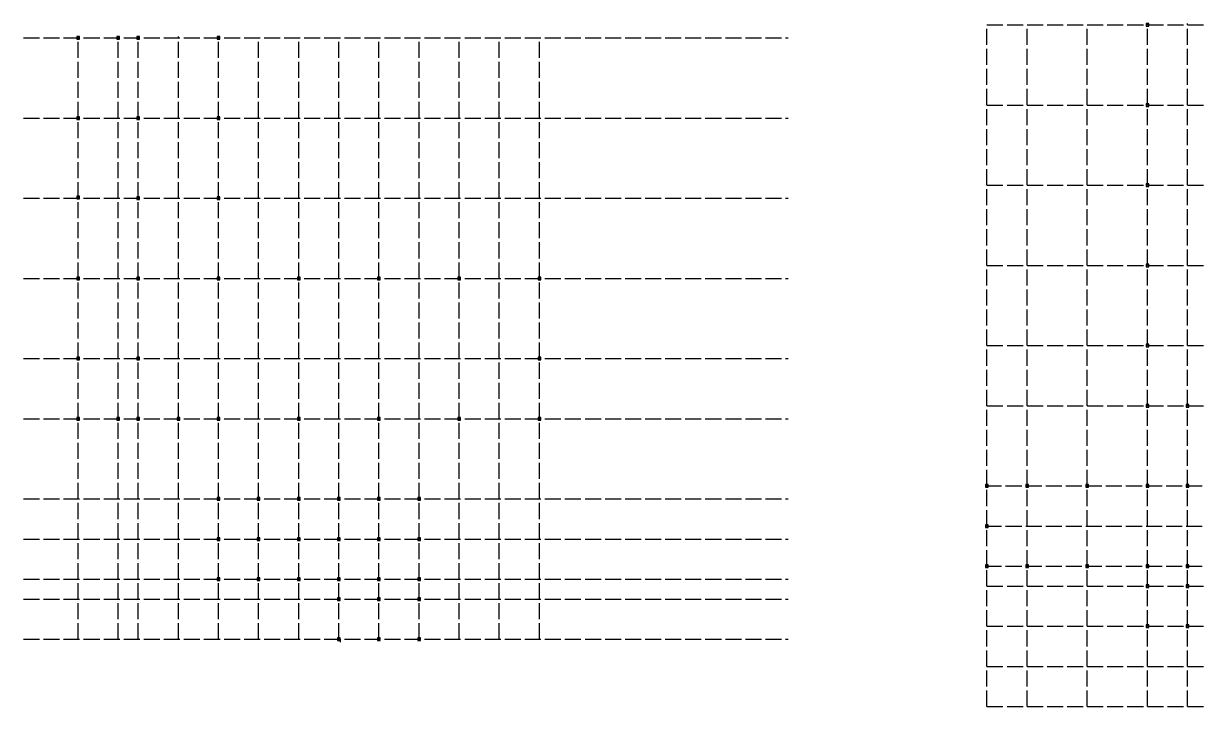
# Model space of a CAD drawing. Header units: millimetres. Extents: x -1544140 to 7445918, y -1294905 to 2019878.
# Drawn here: x 1994506 to 2170134, y -335068 to -232868 of the extents above; entities that cross this region are included whole.
import ezdxf

# ---------------------------------------------------------------- set-up
doc = ezdxf.new("R2010")
doc.units = ezdxf.units.MM
doc.header["$MEASUREMENT"] = 0
doc.linetypes.add('ACAD_ISO02W100', pattern=[15, 12, -3])

msp = doc.modelspace()

# ---------------------------------------------------------------- linework, layer by layer
at = {"color": 9, "linetype": 'ACAD_ISO02W100', "ltscale": 200, "true_color": 0xc4c4c5}
for p, q in [((2138634, -335067.9), (2138634, -233067.9)), ((2138634, -233067.9), (2231634, -233067.9)), ((2144634, -335067.9), (2144634, -233067.9)), ((2153634, -335067.9), (2153634, -233067.9)), ((2162634, -335067.9), (2162634, -232867.9)), ((2168634, -335067.9), (2168634, -232867.9)), ((1994505.9, -235013.8), (2108906.5, -235013.8)), ((2002681.9, -325013.8), (2002681.9, -234813.8)), ((2008681.9, -325013.8), (2008681.9, -234813.8)), ((2011681.9, -325013.8), (2011681.9, -234813.8)), ((2017681.9, -325013.8), (2017681.9, -234813.8)), ((2023681.9, -325013.8), (2023681.9, -234813.8)), ((2029681.9, -325013.8), (2029681.9, -235013.8)), ((2035681.9, -325013.8), (2035681.9, -235013.8)), ((2041681.9, -325013.8), (2041681.9, -235013.8)), ((2047681.9, -325013.8), (2047681.9, -235013.8)), ((2053681.9, -325013.8), (2053681.9, -235013.8)), ((2059681.9, -325013.8), (2059681.9, -235013.8)), ((2065681.9, -325013.8), (2065681.9, -235013.8)), ((2071681.9, -325013.8), (2071681.9, -235013.8)), ((2138634, -245067.9), (2231634, -245067.9)), ((1994505.9, -247013.8), (2108906.5, -247013.8)), ((2138634, -257067.9), (2231634, -257067.9)), ((1994505.9, -259013.8), (2108906.5, -259013.8)), ((2138634, -269067.9), (2231834, -269067.9)), ((1994505.9, -271013.8), (2108906.5, -271013.8)), ((2138634, -281067.9), (2231834, -281067.9)), ((1994505.9, -283013.8), (2108906.5, -283013.8)), ((2138634, -290067.9), (2231834, -290067.9)), ((1994505.9, -292013.8), (2108906.5, -292013.8)), ((2138434, -302067.9), (2231634, -302067.9)), ((1994505.9, -304013.8), (2108906.5, -304013.8)), ((2138434, -308067.9), (2231634, -308067.9)), ((1994505.9, -310013.8), (2108906.5, -310013.8)), ((2138434, -314067.9), (2231634, -314067.9)), ((1994505.9, -316013.8), (2108906.5, -316013.8)), ((2138634, -317067.9), (2231634, -317067.9)), ((1994505.9, -319013.8), (2108906.5, -319013.8)), ((2138634, -323067.9), (2231634, -323067.9)), ((1994505.9, -325013.8), (2108906.5, -325013.8)), ((2138634, -329067.9), (2231634, -329067.9)), ((2138634, -335067.9), (2231634, -335067.9))]:
    msp.add_line(p, q, dxfattribs=at)
msp.add_line((2041881.9, -325013.8), (2041881.9, -325413.8))
for points in [[(2162434, -233267.9), (2162834, -233267.9), (2162834, -232867.9), (2162434, -232867.9)], [(2002481.9, -235213.8), (2002881.9, -235213.8), (2002881.9, -234813.8), (2002481.9, -234813.8)], [(2008481.9, -235213.8), (2008881.9, -235213.8), (2008881.9, -234813.8), (2008481.9, -234813.8)], [(2011481.9, -235213.8), (2011881.9, -235213.8), (2011881.9, -234813.8), (2011481.9, -234813.8)], [(2023481.9, -235213.8), (2023881.9, -235213.8), (2023881.9, -234813.8), (2023481.9, -234813.8)], [(2162434, -245267.9), (2162834, -245267.9), (2162834, -244867.9), (2162434, -244867.9)], [(2002481.9, -247213.8), (2002881.9, -247213.8), (2002881.9, -246813.8), (2002481.9, -246813.8)], [(2011481.9, -247213.8), (2011881.9, -247213.8), (2011881.9, -246813.8), (2011481.9, -246813.8)], [(2023481.9, -247213.8), (2023881.9, -247213.8), (2023881.9, -246813.8), (2023481.9, -246813.8)], [(2162434, -257267.9), (2162834, -257267.9), (2162834, -256867.9), (2162434, -256867.9)], [(2002481.9, -259087.7), (2002881.9, -259087.7), (2002881.9, -258687.7), (2002481.9, -258687.7)], [(2011481.9, -259213.8), (2011881.9, -259213.8), (2011881.9, -258813.8), (2011481.9, -258813.8)], [(2023481.9, -259213.8), (2023881.9, -259213.8), (2023881.9, -258813.8), (2023481.9, -258813.8)], [(2162434, -269267.9), (2162834, -269267.9), (2162834, -268867.9), (2162434, -268867.9)], [(2002481.9, -271213.8), (2002881.9, -271213.8), (2002881.9, -270813.8), (2002481.9, -270813.8)], [(2011481.9, -271213.8), (2011881.9, -271213.8), (2011881.9, -270813.8), (2011481.9, -270813.8)], [(2023481.9, -271213.8), (2023881.9, -271213.8), (2023881.9, -270813.8), (2023481.9, -270813.8)], [(2035481.9, -271213.8), (2035881.9, -271213.8), (2035881.9, -270813.8), (2035481.9, -270813.8)], [(2047481.9, -271213.8), (2047881.9, -271213.8), (2047881.9, -270813.8), (2047481.9, -270813.8)], [(2059481.9, -271213.8), (2059881.9, -271213.8), (2059881.9, -270813.8), (2059481.9, -270813.8)], [(2071481.9, -271213.8), (2071881.9, -271213.8), (2071881.9, -270813.8), (2071481.9, -270813.8)], [(2162434, -281267.9), (2162834, -281267.9), (2162834, -280867.9), (2162434, -280867.9)], [(2002481.9, -283213.8), (2002881.9, -283213.8), (2002881.9, -282813.8), (2002481.9, -282813.8)], [(2011481.9, -283213.8), (2011881.9, -283213.8), (2011881.9, -282813.8), (2011481.9, -282813.8)], [(2071481.9, -283213.8), (2071881.9, -283213.8), (2071881.9, -282813.8), (2071481.9, -282813.8)], [(2162434, -290267.9), (2162834, -290267.9), (2162834, -289867.9), (2162434, -289867.9)], [(2168434, -290267.9), (2168834, -290267.9), (2168834, -289867.9), (2168434, -289867.9)], [(2002481.9, -292213.8), (2002881.9, -292213.8), (2002881.9, -291813.8), (2002481.9, -291813.8)], [(2008481.9, -292213.8), (2008881.9, -292213.8), (2008881.9, -291813.8), (2008481.9, -291813.8)], [(2011481.9, -292213.8), (2011881.9, -292213.8), (2011881.9, -291813.8), (2011481.9, -291813.8)], [(2017481.9, -292213.8), (2017881.9, -292213.8), (2017881.9, -291813.8), (2017481.9, -291813.8)], [(2023481.9, -292213.8), (2023881.9, -292213.8), (2023881.9, -291813.8), (2023481.9, -291813.8)], [(2035481.9, -292213.8), (2035881.9, -292213.8), (2035881.9, -291813.8), (2035481.9, -291813.8)], [(2047481.9, -292213.8), (2047881.9, -292213.8), (2047881.9, -291813.8), (2047481.9, -291813.8)], [(2059481.9, -292213.8), (2059881.9, -292213.8), (2059881.9, -291813.8), (2059481.9, -291813.8)], [(2071481.9, -292213.8), (2071881.9, -292213.8), (2071881.9, -291813.8), (2071481.9, -291813.8)], [(2138434, -302267.9), (2138834, -302267.9), (2138834, -301867.9), (2138434, -301867.9)], [(2144434, -302267.9), (2144834, -302267.9), (2144834, -301867.9), (2144434, -301867.9)], [(2153434, -302267.9), (2153834, -302267.9), (2153834, -301867.9), (2153434, -301867.9)], [(2162434, -302267.9), (2162834, -302267.9), (2162834, -301867.9), (2162434, -301867.9)], [(2168434, -302267.9), (2168834, -302267.9), (2168834, -301867.9), (2168434, -301867.9)], [(2023481.9, -304213.8), (2023881.9, -304213.8), (2023881.9, -303813.8), (2023481.9, -303813.8)], [(2029481.9, -304213.8), (2029881.9, -304213.8), (2029881.9, -303813.8), (2029481.9, -303813.8)], [(2035481.9, -304213.8), (2035881.9, -304213.8), (2035881.9, -303813.8), (2035481.9, -303813.8)], [(2041481.9, -304213.8), (2041881.9, -304213.8), (2041881.9, -303813.8), (2041481.9, -303813.8)], [(2047481.9, -304213.8), (2047881.9, -304213.8), (2047881.9, -303813.8), (2047481.9, -303813.8)], [(2053481.9, -304213.8), (2053881.9, -304213.8), (2053881.9, -303813.8), (2053481.9, -303813.8)], [(2138434, -308267.9), (2138834, -308267.9), (2138834, -307867.9), (2138434, -307867.9)], [(2023481.9, -310213.8), (2023881.9, -310213.8), (2023881.9, -309813.8), (2023481.9, -309813.8)], [(2029481.9, -310213.8), (2029881.9, -310213.8), (2029881.9, -309813.8), (2029481.9, -309813.8)], [(2035481.9, -310213.8), (2035881.9, -310213.8), (2035881.9, -309813.8), (2035481.9, -309813.8)], [(2041481.9, -310213.8), (2041881.9, -310213.8), (2041881.9, -309813.8), (2041481.9, -309813.8)], [(2047481.9, -310213.8), (2047881.9, -310213.8), (2047881.9, -309813.8), (2047481.9, -309813.8)], [(2053481.9, -310213.8), (2053881.9, -310213.8), (2053881.9, -309813.8), (2053481.9, -309813.8)], [(2138434, -314267.9), (2138834, -314267.9), (2138834, -313867.9), (2138434, -313867.9)], [(2144434, -314267.9), (2144834, -314267.9), (2144834, -313867.9), (2144434, -313867.9)], [(2153434, -314267.9), (2153834, -314267.9), (2153834, -313867.9), (2153434, -313867.9)], [(2162434, -314267.9), (2162834, -314267.9), (2162834, -313867.9), (2162434, -313867.9)], [(2168434, -314267.9), (2168834, -314267.9), (2168834, -313867.9), (2168434, -313867.9)], [(2023481.9, -316213.8), (2023881.9, -316213.8), (2023881.9, -315813.8), (2023481.9, -315813.8)], [(2029481.9, -316213.8), (2029881.9, -316213.8), (2029881.9, -315813.8), (2029481.9, -315813.8)], [(2035481.9, -316213.8), (2035881.9, -316213.8), (2035881.9, -315813.8), (2035481.9, -315813.8)], [(2041481.9, -316213.8), (2041881.9, -316213.8), (2041881.9, -315813.8), (2041481.9, -315813.8)], [(2047481.9, -316213.8), (2047881.9, -316213.8), (2047881.9, -315813.8), (2047481.9, -315813.8)], [(2053481.9, -316213.8), (2053881.9, -316213.8), (2053881.9, -315813.8), (2053481.9, -315813.8)], [(2162434, -317267.9), (2162834, -317267.9), (2162834, -316867.9), (2162434, -316867.9)], [(2168434, -317267.9), (2168834, -317267.9), (2168834, -316867.9), (2168434, -316867.9)], [(2041481.9, -319213.8), (2041881.9, -319213.8), (2041881.9, -318813.8), (2041481.9, -318813.8)], [(2047481.9, -319213.8), (2047881.9, -319213.8), (2047881.9, -318813.8), (2047481.9, -318813.8)], [(2053481.9, -319213.8), (2053881.9, -319213.8), (2053881.9, -318813.8), (2053481.9, -318813.8)], [(2162434, -323267.9), (2162834, -323267.9), (2162834, -322867.9), (2162434, -322867.9)], [(2168434, -323267.9), (2168834, -323267.9), (2168834, -322867.9), (2168434, -322867.9)], [(2041481.9, -325213.8), (2041881.9, -325213.8), (2041881.9, -324813.8), (2041481.9, -324813.8)], [(2047481.9, -325213.8), (2047881.9, -325213.8), (2047881.9, -324813.8), (2047481.9, -324813.8)], [(2053481.9, -325213.8), (2053881.9, -325213.8), (2053881.9, -324813.8), (2053481.9, -324813.8)]]:
    msp.add_lwpolyline(points, close=True)

doc.saveas('drawing.dxf')
